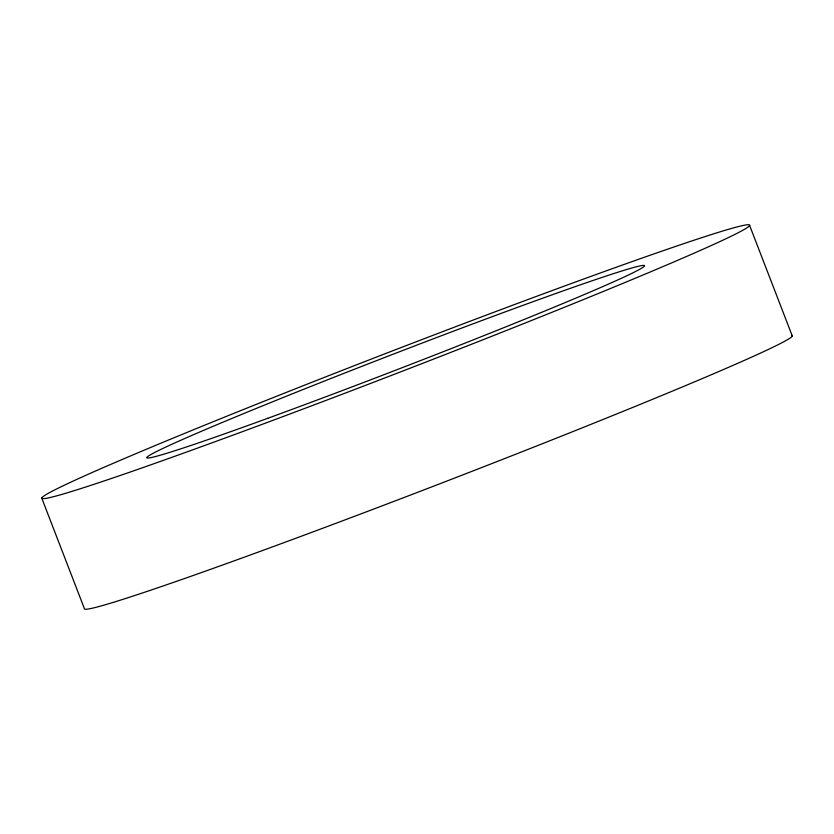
<?xml version="1.0" encoding="UTF-8"?>
<svg xmlns="http://www.w3.org/2000/svg" width="834" height="834" viewBox="0 0 834 834"><rect width="100%" height="100%" fill="white"/><g stroke="black" fill="none" stroke-linecap="round" stroke-linejoin="round"><path stroke-width="1.25" d="M749.63 225.451A379.428 11.259 -21.1 0 1 213.9 442.135A379.428 11.259 -21.1 0 1 223.47 417.553A379.428 11.259 -21.1 0 1 749.63 225.451L792.3 336.029M41.7 497.971L84.37 608.549A379.428 11.259 -21.1 0 0 444.397 482.01A379.428 11.259 -21.1 0 0 791.904 335.393M267.86 418.261A266.786 7.913 -21.1 0 0 644.546 265.91A266.786 7.913 -21.1 0 0 274.594 400.977A266.786 7.913 -21.1 0 0 267.86 418.261"/></g></svg>
